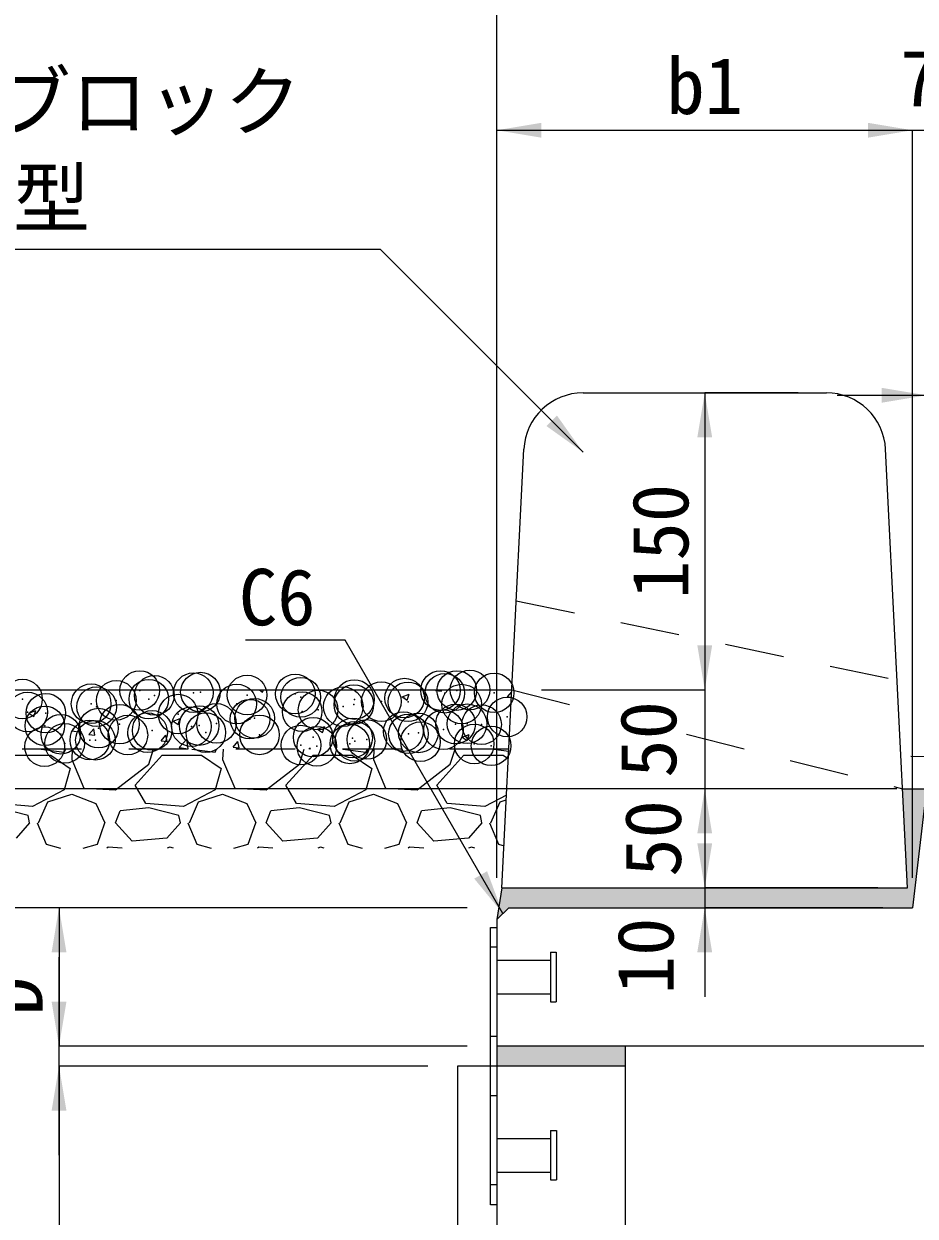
# Model space of a CAD drawing. Units: millimetres at full size. Extents: x 289 to 42849, y -1182 to 27464.
# Drawn here: x 6783 to 7233, y 4503 to 5105 of the extents above; entities that cross this region are included whole.
import ezdxf
from ezdxf.enums import TextEntityAlignment as Align

# ---------------------------------------------------------------- set-up
doc = ezdxf.new("R2010")
doc.units = ezdxf.units.MM
doc.header["$LTSCALE"] = 40
doc.header["$PDMODE"] = 32
doc.header["$PDSIZE"] = 20
doc.linetypes.add('USER2', pattern=[1.35, 0.75, -0.6])
for name, color, linetype, lineweight in [('0_2', 7, 'Continuous', 20), ('インサート', 3, 'USER2', 5), ('寸法引出', 7, 'Continuous', 9), ('寸法線', 7, 'Continuous', 9), ('本体', 2, 'Continuous', 9), ('ﾊｯﾁﾝｸﾞ', 7, 'Continuous', 5)]:
    doc.layers.add(name, color=color, linetype=linetype, lineweight=lineweight)
doc.styles.add('ＭＳ ゴシック', font='')
doc.styles.get('ＭＳ ゴシック').set_extended_font_data('MS Gothic')

# ---------------------------------------------------------------- blocks, each defined once
blk = doc.blocks.new('filled_arrow')
at = {"color": 0, "linetype": 'Continuous', "lineweight": -2}
blk.add_solid([(7.5, 1.25), (0, 0), (7.5, -1.25)], dxfattribs=at)

msp = doc.modelspace()

# ---------------------------------------------------------------- hatches: boundary and pattern name
at = {"layer": 'ﾊｯﾁﾝｸﾞ'}
for points in [[(7231.85, 4658.66), (7238.54, 4715.96, -0.38633), (7241.58, 4718.61), (7238.85, 4718.66), (7226.85, 4718.66), (7229.35, 4668.66), (7024.35, 4668.66), (7021.85, 4652.78), (7027.85, 4658.66)], [(7021.85, 4588.67), (7021.85, 4578.67), (7086.85, 4578.67), (7086.85, 4588.67)]]:
    msp.add_hatch(color=8, dxfattribs=at).paths.add_polyline_path(points)

# ---------------------------------------------------------------- linework, layer by layer
at = {"layer": '0_2'}
for p, q in [((7065.39, 4918.66), (7188.32, 4918.66)), ((7024.35, 4668.66), (7035.43, 4890.16)), ((7229.35, 4668.66), (7218.28, 4890.16)), ((6552.52, 4768.66), (7029.35, 4768.66)), ((7024.35, 4668.66), (7229.35, 4668.66))]:
    msp.add_line(p, q, dxfattribs=at)
at = {"layer": '0_2', "linetype": 'USER2', "lineweight": 9}
for p, q in [((7029.35, 4768.66), (7078.37, 4756.25)), ((7117.7, 4746.29), (7226.85, 4718.66)), ((7021.85, 4638.67), (7018.65, 4638.67)), ((7021.85, 4593.66), (7018.65, 4593.66)), ((7021.85, 4563.67), (7018.65, 4563.67)), ((7021.85, 4518.66), (7018.65, 4518.66))]:
    msp.add_line(p, q, dxfattribs=at)
at = {"layer": '0_2', "linetype": 'USER2'}
msp.add_line((7027.85, 4738.66), (6552.52, 4738.66), dxfattribs=at)
at = {"layer": '0_2', "lineweight": 9}
for p, q in [((7226.85, 4718.66), (7238.85, 4718.66)), ((7024.35, 4668.66), (7021.85, 4652.78))]:
    msp.add_line(p, q, dxfattribs=at)
msp.add_lwpolyline([(7024.85, 4655.72), (6945.16, 4793.76), (6894.83, 4793.76)], dxfattribs=at)
msp.add_lwpolyline([(7018.65, 4508.66), (7018.65, 4648.67), (7021.85, 4648.67), (7021.85, 4508.66)], close=True, dxfattribs=at)
at = {"layer": '0_2'}
for centre, start, end in [((7065.39, 4888.66), 90, 177.13789), ((7188.32, 4888.66), 2.8627, 90)]:
    msp.add_arc(centre, 30, start, end, dxfattribs=at)
at = {"layer": 'インサート'}
for p, q in [((7021.85, 4632.16), (7021.85, 4615.16)), ((7021.85, 4632.16), (7048.85, 4632.16)), ((7048.85, 4636.16), (7048.85, 4611.16)), ((7048.85, 4636.16), (7051.85, 4636.16)), ((7051.85, 4636.16), (7051.85, 4611.16)), ((7021.85, 4615.16), (7048.85, 4615.16)), ((7048.85, 4611.16), (7051.85, 4611.16)), ((7048.85, 4546.16), (7048.85, 4521.17)), ((7048.85, 4546.16), (7051.86, 4546.16)), ((7051.86, 4546.16), (7051.86, 4521.17)), ((7021.85, 4542.17), (7048.85, 4542.17)), ((7021.85, 4542.17), (7021.85, 4525.16)), ((7021.85, 4525.16), (7048.85, 4525.16)), ((7048.85, 4521.17), (7051.86, 4521.17))]:
    msp.add_line(p, q, dxfattribs=at)
at = {"layer": '寸法引出'}
for p, q in [((7126.85, 4918.66), (7126.85, 4768.66)), ((7174, 4918.66), (7126.85, 4918.66)), ((7126.85, 4813.66), (7126.85, 4673.66)), ((7044.35, 4768.66), (7126.85, 4768.66)), ((7044.35, 4768.66), (7126.85, 4768.66)), ((7230.95, 4735.21), (7293.05, 4733.97)), ((7211.85, 4718.66), (7126.85, 4718.66)), ((7126.85, 4718.66), (7126.85, 4668.66)), ((7211.85, 4718.66), (7126.85, 4718.66)), ((7126.85, 4713.66), (7126.85, 4613.66)), ((7214.35, 4668.66), (7126.85, 4668.66)), ((7214.35, 4668.66), (7126.85, 4668.66)), ((7216.85, 4658.66), (7126.85, 4658.66))]:
    msp.add_line(p, q, dxfattribs=at)
at = {"layer": '寸法線'}
for p, q in [((7021.85, 4673.66), (7021.85, 5138.57)), ((7021.85, 5051.28), (7231.85, 5051.28)), ((7021.85, 4673.66), (7021.85, 5051.28)), ((7186.85, 5051.28), (7283.85, 5051.28)), ((7231.85, 4673.66), (7231.85, 5051.28)), ((7231.85, 4673.66), (7231.85, 5051.28)), ((7193.85, 4917.44), (7336.85, 4917.44)), ((7223.85, 4718.66), (6699.88, 4718.66)), ((7006.85, 4658.66), (6699.88, 4658.66)), ((7006.85, 4658.66), (6699.88, 4658.66)), ((6800.52, 4658.66), (6800.52, 4588.67)), ((7006.85, 4658.66), (6800.52, 4658.66)), ((6800.52, 4533.67), (6800.52, 4633.67)), ((7006.85, 4588.67), (6800.52, 4588.67)), ((7006.85, 4588.67), (6800.52, 4588.67)), ((6800.52, 4578.67), (6800.52, 3878.66)), ((6986.85, 4578.67), (6800.52, 4578.67)), ((6986.85, 4578.67), (6800.52, 4578.67))]:
    msp.add_line(p, q, dxfattribs=at)
msp.add_lwpolyline([(7065.39, 4888.66), (6963.06, 4990.99), (6606.64, 4990.99)], dxfattribs=at)
at = {"layer": '本体', "color": 7, "linetype": 'USER2'}
msp.add_line((7031.6, 4813.66), (7224.1, 4773.66), dxfattribs=at)
at = {"layer": '本体', "lineweight": 20}
for p, q in [((7238.54, 4715.96), (7231.85, 4658.66)), ((7027.85, 4658.66), (7021.85, 4652.78)), ((7027.85, 4658.66), (7231.85, 4658.66)), ((7021.85, 4652.78), (7021.85, 4578.67)), ((7451.85, 4588.67), (7021.85, 4588.67)), ((7086.85, 3949.19), (7086.85, 4588.67)), ((7086.85, 4578.67), (7001.85, 4578.67)), ((7001.85, 4578.67), (7001.85, 3128.67))]:
    msp.add_line(p, q, dxfattribs=at)
at = {"layer": '本体', "linetype": 'USER2'}
msp.add_line((7021.85, 4578.67), (7021.85, 4481.66), dxfattribs=at)
at = {"layer": 'ﾊｯﾁﾝｸﾞ'}
for p, q in [((6901.78, 4768.66), (6903.43, 4767.55)), ((6903.43, 4767.55), (6903.8, 4768.66)), ((6973.91, 4765.19), (6977.47, 4766.56)), ((6973.91, 4765.19), (6976.44, 4763.48)), ((6976.44, 4763.48), (6977.47, 4766.55)), ((6990.76, 4768.36), (6991.02, 4768.66)), ((6990.76, 4768.36), (6993.8, 4768.09)), ((6993.8, 4768.09), (6993.7, 4768.66)), ((7027.2, 4765.17), (7029.3, 4767.68)), ((7027.2, 4765.17), (7029.17, 4765)), ((6785.21, 4756.94), (6787.74, 4755.24)), ((6785.22, 4756.94), (6788.77, 4758.31)), ((6787.74, 4755.24), (6788.77, 4758.31)), ((6807, 4748.05), (6810.95, 4752.18)), ((6811.51, 4747.35), (6810.95, 4752.18)), ((6858.22, 4752.88), (6861.78, 4754.24)), ((6858.22, 4752.87), (6860.75, 4751.17)), ((6860.75, 4751.17), (6861.78, 4754.24)), ((6807, 4748.05), (6811.51, 4747.35)), ((6815.63, 4746.09), (6818.08, 4749)), ((6815.63, 4746.09), (6818.66, 4745.82)), ((6818.67, 4745.82), (6818.08, 4749.01)), ((6852.06, 4742.9), (6854.51, 4745.82)), ((6855.1, 4742.63), (6854.52, 4745.82)), ((6931.23, 4748.81), (6934.78, 4750.17)), ((6931.23, 4748.8), (6933.75, 4747.1)), ((6933.75, 4747.1), (6934.78, 4750.17)), ((7004.23, 4744.74), (7007.79, 4746.1)), ((7006.76, 4743.03), (7007.79, 4746.1)), ((6852.06, 4742.9), (6855.1, 4742.63)), ((6861.21, 4739.64), (6865.17, 4743.77)), ((6861.21, 4739.64), (6865.73, 4738.94)), ((6865.73, 4738.94), (6865.17, 4743.77)), ((6888.5, 4739.71), (6890.95, 4742.63)), ((6888.5, 4739.71), (6891.54, 4739.44)), ((6891.54, 4739.45), (6890.95, 4742.63)), ((6926.73, 4738.66), (6927.39, 4739.44)), ((6927.53, 4738.66), (6927.39, 4739.44)), ((7004.23, 4744.73), (7006.76, 4743.03)), ((6776.51, 4735.74), (6796.32, 4735.74)), ((6791.51, 4738.66), (6803.18, 4737.26)), ((6796.32, 4735.74), (6806.23, 4728.88)), ((6803.18, 4737.26), (6803.96, 4738.66)), ((6807.24, 4738.66), (6806.99, 4733.45)), ((6806.99, 4733.45), (6813.09, 4718.97)), ((6838.99, 4720.5), (6852.71, 4735.74)), ((6845.85, 4731.17), (6848.25, 4738.66)), ((6852.71, 4735.74), (6872.52, 4735.74)), ((6867.71, 4738.66), (6879.38, 4737.26)), ((6872.52, 4735.74), (6882.43, 4728.88)), ((6879.38, 4737.26), (6880.16, 4738.66)), ((6883.44, 4738.66), (6883.19, 4733.45)), ((6883.19, 4733.45), (6889.29, 4718.97)), ((6915.19, 4720.5), (6928.91, 4735.74)), ((6922.05, 4731.17), (6924.45, 4738.66)), ((6928.91, 4735.74), (6948.72, 4735.74)), ((6943.91, 4738.66), (6955.58, 4737.26)), ((6948.72, 4735.74), (6958.63, 4728.88)), ((6955.58, 4737.26), (6956.36, 4738.66)), ((6959.64, 4738.66), (6959.39, 4733.45)), ((6959.39, 4733.45), (6965.49, 4718.97)), ((6991.39, 4720.5), (7005.11, 4735.74)), ((6998.25, 4731.17), (7000.65, 4738.66)), ((7005.11, 4735.74), (7024.92, 4735.74)), ((7020.11, 4738.66), (7027.81, 4737.74)), ((7024.92, 4735.74), (7027.61, 4733.88)), ((6806.23, 4728.88), (6803.18, 4718.21)), ((6829.09, 4718.21), (6845.85, 4731.17)), ((6882.43, 4728.88), (6879.38, 4718.21)), ((6905.29, 4718.21), (6922.05, 4731.17)), ((6958.63, 4728.88), (6955.58, 4718.21)), ((6981.49, 4718.21), (6998.25, 4731.17)), ((6803.18, 4718.21), (6787.18, 4709.83)), ((6794.8, 4712.12), (6806.99, 4715.93)), ((6806.99, 4715.93), (6819.18, 4711.35)), ((6813.09, 4718.97), (6829.09, 4718.21)), ((6844.33, 4711.35), (6838.99, 4720.5)), ((6879.38, 4718.21), (6863.38, 4709.83)), ((6871, 4712.12), (6883.19, 4715.93)), ((6883.19, 4715.93), (6895.38, 4711.35)), ((6889.29, 4718.97), (6905.29, 4718.21)), ((6920.53, 4711.35), (6915.19, 4720.5)), ((6955.58, 4718.21), (6939.58, 4709.83)), ((6947.2, 4712.12), (6959.39, 4715.93)), ((6959.39, 4715.93), (6971.58, 4711.35)), ((6965.49, 4718.97), (6981.49, 4718.21)), ((6996.73, 4711.35), (6991.39, 4720.5)), ((7026.7, 4715.55), (7015.78, 4709.83)), ((6787.18, 4709.83), (6768.13, 4711.35)), ((6784.89, 4705.26), (6769.65, 4709.07)), ((6790.23, 4701.45), (6794.8, 4712.12)), ((6819.18, 4711.35), (6823.75, 4701.45)), ((6845.85, 4709.07), (6831.37, 4707.54)), ((6863.38, 4709.83), (6844.33, 4711.35)), ((6861.09, 4705.26), (6845.85, 4709.07)), ((6866.43, 4701.45), (6871, 4712.12)), ((6895.38, 4711.35), (6899.95, 4701.45)), ((6922.05, 4709.07), (6907.57, 4707.54)), ((6939.58, 4709.83), (6920.53, 4711.35)), ((6937.29, 4705.26), (6922.05, 4709.07)), ((6942.63, 4701.45), (6947.2, 4712.12)), ((6971.58, 4711.35), (6976.15, 4701.45)), ((6998.25, 4709.07), (6983.77, 4707.54)), ((7015.78, 4709.83), (6996.73, 4711.35)), ((7013.49, 4705.26), (6998.25, 4709.07)), ((7018.83, 4701.45), (7023.4, 4712.12)), ((7023.4, 4712.12), (7026.58, 4713.11)), ((6785.65, 4701.45), (6784.89, 4705.26)), ((6829.09, 4701.45), (6831.37, 4707.54)), ((6861.85, 4701.45), (6861.09, 4705.26)), ((6905.29, 4701.45), (6907.57, 4707.54)), ((6938.05, 4701.45), (6937.29, 4705.26)), ((6981.49, 4701.45), (6983.77, 4707.54)), ((7014.25, 4701.45), (7013.49, 4705.26)), ((6785.65, 4701.45), (6778.8, 4693.83)), ((6789.46, 4701.45), (6794.04, 4690.78)), ((6819.94, 4690.78), (6823.75, 4701.45)), ((6837.47, 4692.3), (6829.09, 4701.45)), ((6861.85, 4701.45), (6855, 4693.83)), ((6865.66, 4701.45), (6870.24, 4690.78)), ((6896.14, 4690.78), (6899.95, 4701.45)), ((6913.67, 4692.3), (6905.29, 4701.45)), ((6938.05, 4701.45), (6931.2, 4693.83)), ((6941.86, 4701.45), (6946.44, 4690.78)), ((6972.34, 4690.78), (6976.15, 4701.45)), ((6989.87, 4692.3), (6981.49, 4701.45)), ((7014.25, 4701.45), (7007.4, 4693.83)), ((7018.06, 4701.45), (7022.64, 4690.78)), ((6794.04, 4690.78), (6801.24, 4688.66)), ((6812.74, 4688.66), (6819.94, 4690.78)), ((6855, 4693.83), (6837.47, 4692.3)), ((6870.24, 4690.78), (6877.44, 4688.66)), ((6888.94, 4688.66), (6896.14, 4690.78)), ((6931.2, 4693.83), (6913.67, 4692.3)), ((6946.44, 4690.78), (6953.64, 4688.66)), ((6965.14, 4688.66), (6972.34, 4690.78)), ((7007.4, 4693.83), (6989.87, 4692.3)), ((7022.64, 4690.78), (7025.42, 4689.96)), ((6825.28, 4689.26), (6824.63, 4688.66)), ((6832.41, 4688.66), (6825.28, 4689.26)), ((6856.52, 4689.26), (6855.13, 4688.66)), ((6858.3, 4688.66), (6856.52, 4689.26)), ((6901.48, 4689.26), (6900.83, 4688.66)), ((6908.61, 4688.66), (6901.48, 4689.26)), ((6932.72, 4689.26), (6931.33, 4688.66)), ((6934.5, 4688.66), (6932.72, 4689.26)), ((6977.68, 4689.26), (6977.03, 4688.66)), ((6984.81, 4688.66), (6977.68, 4689.26)), ((7008.92, 4689.26), (7007.53, 4688.66)), ((7010.7, 4688.66), (7008.92, 4689.26))]:
    msp.add_line(p, q, dxfattribs=at)
for p in [(6841.3, 4768.36), (6848.7, 4765.9), (6868.42, 4767.22), (6871.99, 4767.54), (6895.54, 4766.07), (6919.94, 4766.61), (6922.66, 4764.92), (6993.3, 4768.31), (6995.49, 4766.95), (7001.54, 4768.32), (7008.21, 4768.63), (7020.42, 4767.16), (6782.04, 4764.05), (6816.74, 4761.69), (6819.52, 4760.15), (6829.46, 4763.37), (6845.91, 4763.96), (6890.32, 4761.53), (6944.17, 4760.19), (6949.5, 4761.26), (6949.77, 4763.78), (6963.41, 4762.73), (6975.16, 4764.52), (6976.89, 4762.63), (7004.01, 4761.49), (6784.66, 4757.47), (6793.86, 4756.9), (6860.69, 4756.44), (6897.03, 4753.88), (6899.37, 4754.3), (6923.42, 4757.69), (6931.46, 4758.52), (7027.01, 4754.99), (6793.37, 4750.51), (6820.48, 4749.36), (6831.06, 4751.36), (6845.29, 4747.05), (6847.6, 4748.22), (6867.42, 4750.09), (6871.37, 4750.63), (6874.72, 4747.07), (6880.13, 4751.76), (6974.54, 4747.6), (6982.13, 4746.92), (6994.85, 4748.59), (7000.92, 4751.41), (7006.72, 4751.56), (7014.09, 4751.12), (6801.44, 4746.27), (6803.38, 4741.66), (6816.09, 4743.33), (6818.9, 4743.24), (6835.33, 4745.87), (6901.84, 4745.93), (6928.96, 4744.78), (6947.47, 4741.39), (6948.88, 4744.35), (6950.05, 4742.69), (6956.08, 4743.63), (6977.1, 4746.47), (6983.19, 4742.49), (7010.31, 4741.34), (6793.24, 4739.99), (6922.8, 4740.78), (6930.81, 4740.16), (7018.89, 4740.4)]:
    msp.add_point(p, dxfattribs=at)

# ---------------------------------------------------------------- block references
at = {"layer": '0_2', "lineweight": 9, "xscale": 3, "yscale": 3, "rotation": 120}
msp.add_blockref('filled_arrow', (7024.85, 4655.72), dxfattribs=at)
at = {"layer": '寸法引出', "xscale": 3, "yscale": 3}
for p, rotation in [((7126.85, 4918.66), 270), ((7126.85, 4768.66), 90), ((7126.85, 4768.66), 90), ((7126.85, 4718.66), 270), ((7126.85, 4718.66), 270), ((7126.85, 4668.66), 90), ((7126.85, 4658.66), 270)]:
    msp.add_blockref('filled_arrow', p, dxfattribs=dict(at, rotation=rotation))
at = {"layer": '寸法線', "xscale": 3, "yscale": 3}
msp.add_blockref('filled_arrow', (7021.85, 5051.28), dxfattribs=at)
for p, rotation in [((7231.85, 5051.28), 180), ((7231.85, 5051.28), 180), ((7238.85, 4917.44), 180), ((7065.39, 4888.66), 135), ((6800.52, 4658.66), 270), ((6800.52, 4588.67), 90), ((6800.52, 4588.67), 90), ((6800.52, 4578.67), 270), ((6800.52, 4578.67), 270)]:
    msp.add_blockref('filled_arrow', p, dxfattribs=dict(at, rotation=rotation))

# ---------------------------------------------------------------- texts
at = {"layer": '0_2', "style": 'ＭＳ ゴシック'}
msp.add_text('C6', height=28.48, dxfattribs=at).set_placement((6930.16, 4829.76), align=Align.TOP_RIGHT)
at = {"layer": '寸法引出', "style": 'ＭＳ ゴシック'}
for s, p in [('150', (7104.35, 4843.66)), ('50', (7098.22, 4743.66)), ('50', (7100.6, 4693.66)), ('10', (7096.85, 4634.3))]:
    msp.add_text(s, height=28.48, rotation=90, dxfattribs=at).set_placement(p, align=Align.MIDDLE_CENTER)
at = {"layer": '寸法線', "style": 'ＭＳ ゴシック'}
for s, p in [('b1', (7126.85, 5073.78)), ('7', (7235.35, 5077.53))]:
    msp.add_text(s, height=28.48, dxfattribs=at).set_placement(p, align=Align.MIDDLE_CENTER)
for s, p in [('歩車道境界ブロック   ', (6573.39, 5043.01)), ('都市型  ', (6699.65, 4994.26))]:
    msp.add_text(s, height=28.48, dxfattribs=at).set_placement(p, align=Align.BOTTOM_LEFT)
msp.add_text("D'", height=28.48, rotation=90, dxfattribs=at).set_placement((6778.02, 4623.66), align=Align.MIDDLE_CENTER)

doc.saveas('drawing.dxf')
